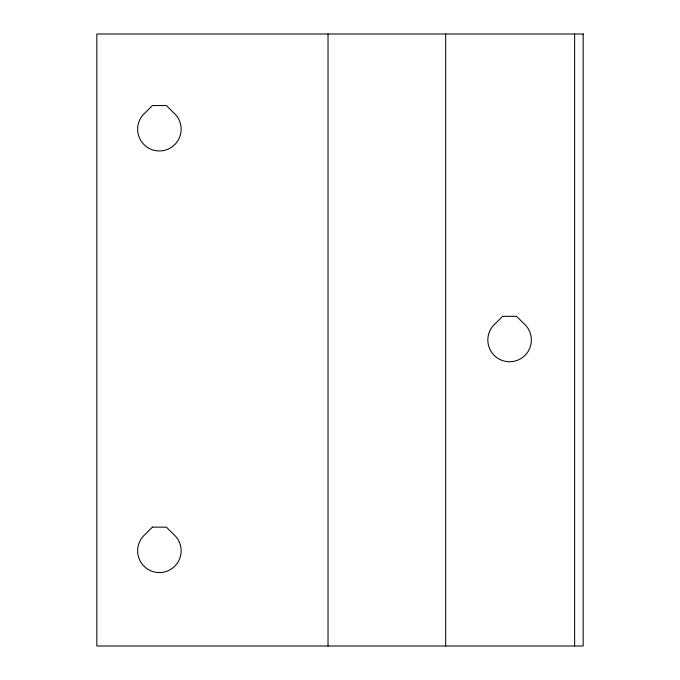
<?xml version="1.0" encoding="UTF-8"?>
<svg xmlns="http://www.w3.org/2000/svg" width="680" height="680" viewBox="0 0 680 680"><rect width="100%" height="100%" fill="white"/><g stroke="black" fill="none" stroke-linecap="round" stroke-linejoin="round"><path stroke-width="1.02" d="M574.634 34L574.634 646M445.672 34L445.672 646M328.032 34L328.032 646M152.397 105.536L145.401 112.531A21.76 21.76 0 0 0 143.565 144.135A21.76 21.76 0 0 0 175.219 144.135A21.76 21.76 0 0 0 173.383 112.531L166.387 105.536L152.397 105.536M152.397 527.136L145.401 534.131A21.76 21.76 0 0 0 143.565 565.735A21.76 21.76 0 0 0 175.219 565.735A21.76 21.76 0 0 0 173.383 534.131L166.387 527.136L152.397 527.136M502.605 316.336L495.61 323.332A21.76 21.76 0 0 0 493.765 354.934A21.76 21.76 0 0 0 525.419 354.934A21.76 21.76 0 0 0 523.583 323.332L516.587 316.336L502.605 316.336M583.168 34L96.832 34L96.832 646L583.168 646L583.168 34"/></g></svg>
